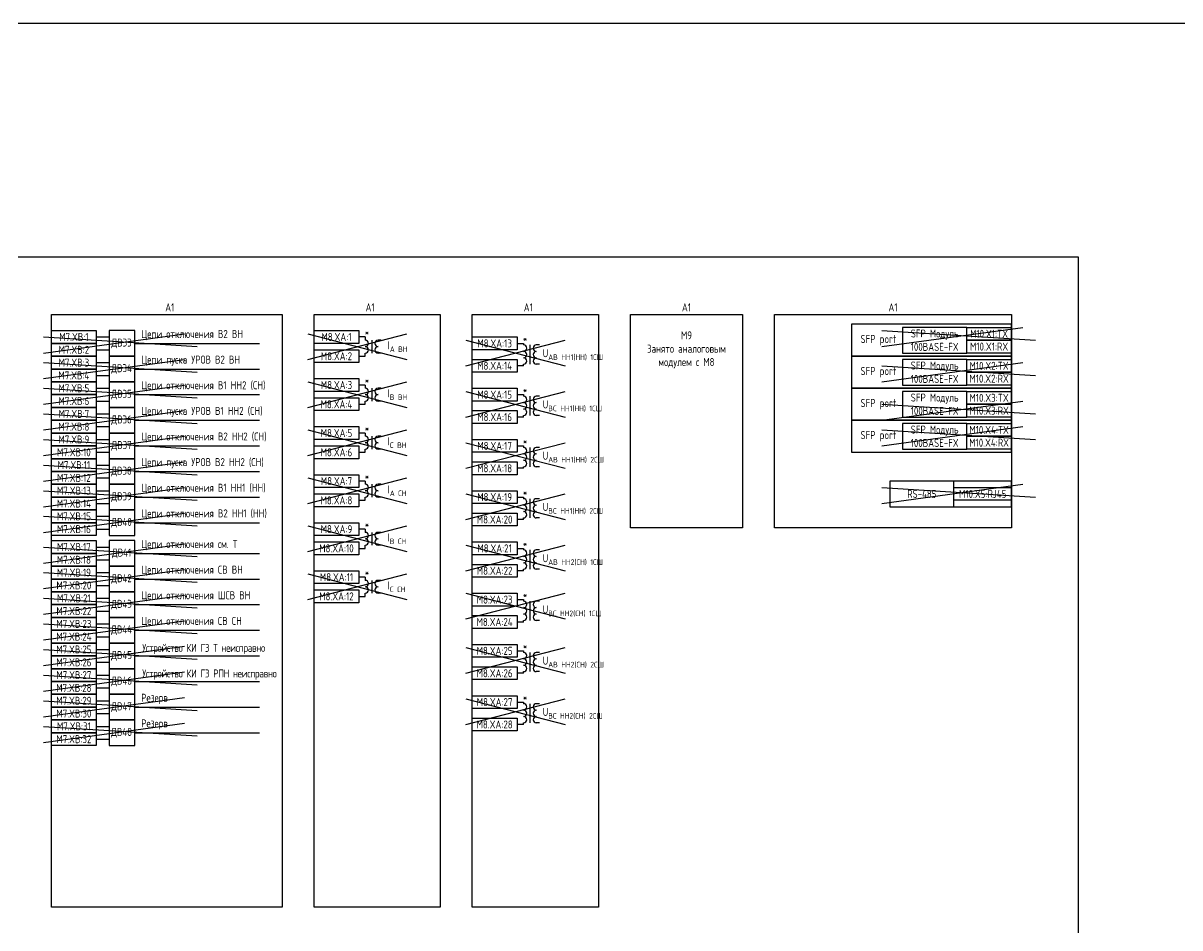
# Model space of a CAD drawing. Header units: millimetres. Extents: x -1036 to 3564, y -90 to 586.
# Drawn here: x -361.2 to 0, y 303.5 to 586 of the extents above; entities that cross this region are included whole.
import ezdxf

# ---------------------------------------------------------------- set-up
doc = ezdxf.new("R2010")
doc.units = ezdxf.units.MM
doc.styles.add('Gost_type_A', font='GOST_A.TTF')

msp = doc.modelspace()

# ---------------------------------------------------------------- linework, layer by layer
at = {"color": 6}
for p, q in [((-354.83, 483), (-310.83, 489)), ((-354.83, 488), (-306.83, 485)), ((-272.35, 489), (-241.35, 481)), ((-272.35, 481), (-241.35, 489)), ((-93.04, 485), (-49.04, 491)), ((-93.04, 490), (-45.04, 487)), ((-222.96, 487), (-191.96, 479)), ((-222.96, 479), (-191.96, 487)), ((-354.83, 475), (-310.83, 481)), ((-354.83, 480), (-306.83, 477)), ((-93.04, 474), (-49.04, 480)), ((-93.04, 479), (-45.04, 476)), ((-272.35, 474), (-241.35, 466)), ((-272.35, 466), (-241.35, 474)), ((-354.83, 467), (-310.83, 473)), ((-354.83, 472), (-306.83, 469)), ((-222.96, 471), (-191.96, 463)), ((-222.96, 463), (-191.96, 471)), ((-93.04, 462), (-49.04, 468)), ((-93.04, 467), (-45.04, 464)), ((-354.83, 459), (-310.83, 465)), ((-354.83, 464), (-306.83, 461)), ((-272.35, 459), (-241.35, 451)), ((-272.35, 451), (-241.35, 459)), ((-93.04, 454), (-49.04, 460)), ((-93.04, 459), (-45.04, 456)), ((-354.83, 451), (-310.83, 457)), ((-354.83, 456), (-306.83, 453)), ((-222.96, 455), (-191.96, 447)), ((-222.96, 447), (-191.96, 455)), ((-354.83, 443), (-310.83, 449)), ((-354.83, 448), (-306.83, 445)), ((-354.83, 435), (-310.83, 441)), ((-272.35, 444), (-241.35, 436)), ((-272.35, 436), (-241.35, 444)), ((-93.04, 436), (-49.04, 442)), ((-93.04, 441), (-45.04, 438)), ((-354.83, 440), (-306.83, 437)), ((-222.96, 439), (-191.96, 431)), ((-222.96, 431), (-191.96, 439)), ((-354.83, 427), (-310.83, 433)), ((-354.83, 432), (-306.83, 429)), ((-272.35, 429), (-241.35, 421)), ((-272.35, 421), (-241.35, 429)), ((-354.83, 417.42), (-310.83, 423.42)), ((-222.96, 423), (-191.96, 415)), ((-222.96, 415), (-191.96, 423)), ((-354.83, 422.42), (-306.83, 419.42)), ((-354.83, 409.42), (-310.83, 415.42)), ((-354.83, 414.42), (-306.83, 411.42)), ((-272.35, 414), (-241.35, 406)), ((-272.35, 406), (-241.35, 414)), ((-354.83, 401.42), (-310.83, 407.42)), ((-354.83, 406.42), (-306.83, 403.42)), ((-222.96, 408), (-191.96, 400)), ((-222.96, 400), (-191.96, 408)), ((-354.83, 393.42), (-310.83, 399.42)), ((-354.83, 398.42), (-306.83, 395.42)), ((-354.83, 385.42), (-310.83, 391.42)), ((-354.83, 390.42), (-306.83, 387.42)), ((-222.96, 391), (-191.96, 383)), ((-222.96, 383), (-191.96, 391)), ((-354.83, 377.42), (-310.83, 383.42)), ((-354.83, 382.42), (-306.83, 379.42)), ((-222.96, 375), (-191.96, 367)), ((-222.96, 367), (-191.96, 375))]:
    msp.add_line(p, q, dxfattribs=at)
for p, q in [((-338.35, 488), (-334.35, 488)), ((-254.35, 488), (-256.35, 488)), ((-326.35, 486), (-287.35, 486)), ((-338.35, 484), (-334.35, 484)), ((-256.35, 482), (-254.35, 482)), ((-338.35, 480), (-334.35, 480)), ((-326.35, 478), (-287.35, 478)), ((-338.35, 476), (-334.35, 476)), ((-338.35, 472), (-334.35, 472)), ((-326.35, 470), (-287.35, 470)), ((-254.35, 473), (-256.35, 473)), ((-338.35, 468), (-334.35, 468)), ((-256.35, 467), (-254.35, 467)), ((-338.35, 464), (-334.35, 464)), ((-338.35, 460), (-334.35, 460)), ((-326.35, 462), (-287.35, 462)), ((-338.35, 456), (-334.35, 456)), ((-254.35, 458), (-256.35, 458)), ((-338.35, 452), (-334.35, 452)), ((-326.35, 454), (-287.35, 454)), ((-256.35, 452), (-254.35, 452)), ((-338.35, 448), (-334.35, 448)), ((-326.35, 446), (-287.35, 446)), ((-338.35, 444), (-334.35, 444)), ((-254.35, 443), (-256.35, 443)), ((-338.35, 440), (-334.35, 440)), ((-326.35, 438), (-287.35, 438)), ((-338.35, 436), (-334.35, 436)), ((-256.35, 437), (-254.35, 437)), ((-338.35, 432), (-334.35, 432)), ((-326.35, 430), (-287.35, 430)), ((-338.35, 428), (-334.35, 428)), ((-254.35, 428), (-256.35, 428)), ((-338.35, 422.42), (-334.35, 422.42)), ((-326.35, 420.42), (-287.35, 420.42)), ((-256.35, 422), (-254.35, 422)), ((-338.35, 418.42), (-334.35, 418.42)), ((-338.35, 414.42), (-334.35, 414.42)), ((-326.35, 412.42), (-287.35, 412.42)), ((-254.35, 413), (-256.35, 413)), ((-338.35, 410.42), (-334.35, 410.42)), ((-338.35, 406.42), (-334.35, 406.42)), ((-256.35, 407), (-254.35, 407)), ((-338.35, 402.42), (-334.35, 402.42)), ((-326.35, 404.42), (-287.35, 404.42)), ((-338.35, 398.42), (-334.35, 398.42)), ((-338.35, 394.42), (-334.35, 394.42)), ((-326.35, 396.42), (-287.35, 396.42)), ((-338.35, 390.42), (-334.35, 390.42)), ((-326.35, 388.42), (-287.35, 388.42)), ((-338.35, 386.42), (-334.35, 386.42)), ((-338.35, 382.42), (-334.35, 382.42)), ((-326.35, 380.42), (-287.35, 380.42)), ((-338.35, 378.42), (-334.35, 378.42)), ((-338.35, 374.42), (-334.35, 374.42)), ((-326.35, 372.42), (-287.35, 372.42)), ((-338.35, 370.42), (-334.35, 370.42)), ((-338.35, 366.42), (-334.35, 366.42)), ((-338.35, 362.42), (-334.35, 362.42)), ((-326.35, 364.42), (-287.35, 364.42))]:
    msp.add_line(p, q)
at = {"ltscale": 4}
for p, q in [((-254.35, 488), (-254.35, 487)), ((-254.35, 487.5), (-254.35, 487)), ((-252.35, 487), (-252.35, 483)), ((-252.35, 487), (-252.35, 483)), ((-249.35, 487), (-250.35, 487)), ((-249.35, 487), (-250.35, 487)), ((-206.96, 486), (-204.96, 486)), ((-204.96, 486), (-204.96, 485.5)), ((-204.96, 486), (-204.96, 485.5)), ((-202.96, 485.5), (-202.96, 481.5)), ((-199.96, 485.5), (-200.96, 485.5)), ((-254.35, 482), (-254.35, 483)), ((-249.35, 483), (-250.35, 483)), ((-249.35, 483), (-250.35, 483)), ((-202.96, 483.5), (-202.96, 479.5)), ((-204.96, 479), (-206.96, 479)), ((-204.96, 479), (-204.96, 479.5)), ((-199.96, 479.5), (-200.96, 479.5)), ((-254.35, 473), (-254.35, 472)), ((-254.35, 472.5), (-254.35, 472)), ((-252.35, 472), (-252.35, 468)), ((-252.35, 472), (-252.35, 468)), ((-249.35, 472), (-250.35, 472)), ((-249.35, 472), (-250.35, 472)), ((-206.96, 470), (-204.96, 470)), ((-204.96, 470), (-204.96, 469.5)), ((-204.96, 470), (-204.96, 469.5)), ((-254.35, 467), (-254.35, 468)), ((-249.35, 468), (-250.35, 468)), ((-249.35, 468), (-250.35, 468)), ((-202.96, 469.5), (-202.96, 465.5)), ((-202.96, 467.5), (-202.96, 463.5)), ((-199.96, 469.5), (-200.96, 469.5)), ((-204.96, 463), (-206.96, 463)), ((-204.96, 463), (-204.96, 463.5)), ((-199.96, 463.5), (-200.96, 463.5)), ((-254.35, 458), (-254.35, 457)), ((-254.35, 457.5), (-254.35, 457)), ((-252.35, 457), (-252.35, 453)), ((-252.35, 457), (-252.35, 453)), ((-249.35, 457), (-250.35, 457)), ((-249.35, 457), (-250.35, 457)), ((-254.35, 452), (-254.35, 453)), ((-249.35, 453), (-250.35, 453)), ((-249.35, 453), (-250.35, 453)), ((-206.96, 454), (-204.96, 454)), ((-204.96, 454), (-204.96, 453.5)), ((-204.96, 454), (-204.96, 453.5)), ((-202.96, 453.5), (-202.96, 449.5)), ((-202.96, 451.5), (-202.96, 447.5)), ((-199.96, 453.5), (-200.96, 453.5)), ((-204.96, 447), (-206.96, 447)), ((-204.96, 447), (-204.96, 447.5)), ((-199.96, 447.5), (-200.96, 447.5)), ((-254.35, 443), (-254.35, 442)), ((-254.35, 442.5), (-254.35, 442)), ((-252.35, 442), (-252.35, 438)), ((-252.35, 442), (-252.35, 438)), ((-249.35, 442), (-250.35, 442)), ((-249.35, 442), (-250.35, 442)), ((-254.35, 437), (-254.35, 438)), ((-249.35, 438), (-250.35, 438)), ((-249.35, 438), (-250.35, 438)), ((-206.96, 438), (-204.96, 438)), ((-204.96, 438), (-204.96, 437.5)), ((-204.96, 438), (-204.96, 437.5)), ((-202.96, 437.5), (-202.96, 433.5)), ((-199.96, 437.5), (-200.96, 437.5)), ((-202.96, 435.5), (-202.96, 431.5)), ((-204.96, 431), (-206.96, 431)), ((-204.96, 431), (-204.96, 431.5)), ((-199.96, 431.5), (-200.96, 431.5)), ((-254.35, 428), (-254.35, 427)), ((-254.35, 427.5), (-254.35, 427)), ((-252.35, 427), (-252.35, 423)), ((-252.35, 427), (-252.35, 423)), ((-249.35, 427), (-250.35, 427)), ((-249.35, 427), (-250.35, 427)), ((-254.35, 422), (-254.35, 423)), ((-249.35, 423), (-250.35, 423)), ((-249.35, 423), (-250.35, 423)), ((-206.96, 422), (-204.96, 422)), ((-204.96, 422), (-204.96, 421.5)), ((-204.96, 422), (-204.96, 421.5)), ((-202.96, 421.5), (-202.96, 417.5)), ((-202.96, 419.5), (-202.96, 415.5)), ((-199.96, 421.5), (-200.96, 421.5)), ((-204.96, 415), (-204.96, 415.5)), ((-199.96, 415.5), (-200.96, 415.5)), ((-254.35, 413), (-254.35, 412)), ((-254.35, 412.5), (-254.35, 412)), ((-252.35, 412), (-252.35, 408)), ((-252.35, 412), (-252.35, 408)), ((-249.35, 412), (-250.35, 412)), ((-249.35, 412), (-250.35, 412)), ((-204.96, 415), (-206.96, 415)), ((-254.35, 407), (-254.35, 408)), ((-249.35, 408), (-250.35, 408)), ((-249.35, 408), (-250.35, 408)), ((-206.96, 406), (-204.96, 406)), ((-204.96, 406), (-204.96, 405.5)), ((-204.96, 406), (-204.96, 405.5)), ((-202.96, 405.5), (-202.96, 401.5)), ((-199.96, 405.5), (-200.96, 405.5)), ((-202.96, 403.5), (-202.96, 399.5)), ((-204.96, 399), (-206.96, 399)), ((-204.96, 399), (-204.96, 399.5)), ((-199.96, 399.5), (-200.96, 399.5)), ((-206.96, 390), (-204.96, 390)), ((-204.96, 390), (-204.96, 389.5)), ((-204.96, 390), (-204.96, 389.5)), ((-202.96, 389.5), (-202.96, 385.5)), ((-202.96, 387.5), (-202.96, 383.5)), ((-199.96, 389.5), (-200.96, 389.5)), ((-204.96, 383), (-206.96, 383)), ((-204.96, 383), (-204.96, 383.5)), ((-199.96, 383.5), (-200.96, 383.5)), ((-206.96, 374), (-204.96, 374)), ((-204.96, 374), (-204.96, 373.5)), ((-204.96, 374), (-204.96, 373.5)), ((-202.96, 373.5), (-202.96, 369.5)), ((-199.96, 373.5), (-200.96, 373.5)), ((-202.96, 371.5), (-202.96, 367.5)), ((-204.96, 367), (-206.96, 367)), ((-204.96, 367), (-204.96, 367.5)), ((-199.96, 367.5), (-200.96, 367.5))]:
    msp.add_line(p, q, dxfattribs=at)
at = {"color": 3}
for p, q in [((-354.83, 369.42), (-310.83, 375.42)), ((-354.83, 374.42), (-306.83, 371.42)), ((-354.83, 361.42), (-310.83, 367.42)), ((-354.83, 366.42), (-306.83, 363.42))]:
    msp.add_line(p, q, dxfattribs=at)
for points in [[(-1036, 586), (3564, 586), (3564, -90), (-1036, -90)], [(-840, 513), (-31.75, 513), (-31.75, 297), (-840, 297)], [(-352.35, 495), (-280.35, 495), (-280.35, 310), (-352.35, 310)], [(-270.35, 495), (-230.96, 495), (-230.96, 310), (-270.35, 310)], [(-220.96, 495), (-181.57, 495), (-181.57, 310), (-220.96, 310)], [(-171.57, 495), (-136.57, 495), (-136.57, 428.42), (-171.57, 428.42)], [(-126.57, 495), (-52.57, 495), (-52.57, 428.42), (-126.57, 428.42)], [(-52.57, 492), (-102.57, 492), (-102.57, 482), (-52.57, 482)], [(-352.35, 490), (-338.35, 490), (-338.35, 486), (-352.35, 486)], [(-270.35, 490), (-256.35, 490), (-256.35, 486), (-270.35, 486)], [(-220.96, 488), (-206.96, 488), (-206.96, 484), (-220.96, 484)], [(-66.57, 491), (-52.57, 491), (-52.57, 487), (-66.57, 487)], [(-352.35, 486), (-338.35, 486), (-338.35, 482), (-352.35, 482)], [(-66.57, 487), (-52.57, 487), (-52.57, 483), (-66.57, 483)], [(-352.35, 482), (-338.35, 482), (-338.35, 478), (-352.35, 478)], [(-270.35, 484), (-256.35, 484), (-256.35, 480), (-270.35, 480)], [(-220.96, 481), (-206.96, 481), (-206.96, 477), (-220.96, 477)], [(-52.57, 482), (-102.57, 482), (-102.57, 472), (-52.57, 472)], [(-66.57, 481), (-52.57, 481), (-52.57, 477), (-66.57, 477)], [(-352.35, 478), (-338.35, 478), (-338.35, 474), (-352.35, 474)], [(-66.57, 477), (-52.57, 477), (-52.57, 473), (-66.57, 473)], [(-352.35, 474), (-338.35, 474), (-338.35, 470), (-352.35, 470)], [(-270.35, 475), (-256.35, 475), (-256.35, 471), (-270.35, 471)], [(-352.35, 470), (-338.35, 470), (-338.35, 466), (-352.35, 466)], [(-220.96, 472), (-206.96, 472), (-206.96, 468), (-220.96, 468)], [(-52.57, 472), (-102.57, 472), (-102.57, 462), (-52.57, 462)], [(-66.57, 471), (-52.57, 471), (-52.57, 467), (-66.57, 467)], [(-352.35, 466), (-338.35, 466), (-338.35, 462), (-352.35, 462)], [(-270.35, 469), (-256.35, 469), (-256.35, 465), (-270.35, 465)], [(-66.57, 467), (-52.57, 467), (-52.57, 463), (-66.57, 463)], [(-220.96, 465), (-206.96, 465), (-206.96, 461), (-220.96, 461)], [(-352.35, 462), (-338.35, 462), (-338.35, 458), (-352.35, 458)], [(-270.35, 460), (-256.35, 460), (-256.35, 456), (-270.35, 456)], [(-52.57, 462), (-102.57, 462), (-102.57, 452), (-52.57, 452)], [(-66.57, 461), (-52.57, 461), (-52.57, 457), (-66.57, 457)], [(-352.35, 458), (-338.35, 458), (-338.35, 454), (-352.35, 454)], [(-220.96, 456), (-206.96, 456), (-206.96, 452), (-220.96, 452)], [(-66.57, 457), (-52.57, 457), (-52.57, 453), (-66.57, 453)], [(-352.35, 454), (-338.35, 454), (-338.35, 450), (-352.35, 450)], [(-270.35, 454), (-256.35, 454), (-256.35, 450), (-270.35, 450)], [(-352.35, 450), (-338.35, 450), (-338.35, 446), (-352.35, 446)], [(-220.96, 449), (-206.96, 449), (-206.96, 445), (-220.96, 445)], [(-352.35, 446), (-338.35, 446), (-338.35, 442), (-352.35, 442)], [(-270.35, 445), (-256.35, 445), (-256.35, 441), (-270.35, 441)], [(-352.35, 442), (-338.35, 442), (-338.35, 438), (-352.35, 438)], [(-70.57, 441), (-52.57, 441), (-52.57, 437), (-70.57, 437)], [(-352.35, 438), (-338.35, 438), (-338.35, 434), (-352.35, 434)], [(-270.35, 439), (-256.35, 439), (-256.35, 435), (-270.35, 435)], [(-220.96, 440), (-206.96, 440), (-206.96, 436), (-220.96, 436)], [(-352.35, 434), (-338.35, 434), (-338.35, 430), (-352.35, 430)], [(-352.35, 430), (-338.35, 430), (-338.35, 426), (-352.35, 426)], [(-270.35, 430), (-256.35, 430), (-256.35, 426), (-270.35, 426)], [(-220.96, 433), (-206.96, 433), (-206.96, 429), (-220.96, 429)], [(-352.35, 424.42), (-338.35, 424.42), (-338.35, 420.42), (-352.35, 420.42)], [(-270.35, 424), (-256.35, 424), (-256.35, 420), (-270.35, 420)], [(-220.96, 424), (-206.96, 424), (-206.96, 420), (-220.96, 420)], [(-352.35, 420.42), (-338.35, 420.42), (-338.35, 416.42), (-352.35, 416.42)], [(-352.35, 416.42), (-338.35, 416.42), (-338.35, 412.42), (-352.35, 412.42)], [(-220.96, 417), (-206.96, 417), (-206.96, 413), (-220.96, 413)], [(-352.35, 412.42), (-338.35, 412.42), (-338.35, 408.42), (-352.35, 408.42)], [(-270.35, 415), (-256.35, 415), (-256.35, 411), (-270.35, 411)], [(-352.35, 408.42), (-338.35, 408.42), (-338.35, 404.42), (-352.35, 404.42)], [(-270.35, 409), (-256.35, 409), (-256.35, 405), (-270.35, 405)], [(-220.96, 408), (-206.96, 408), (-206.96, 404), (-220.96, 404)], [(-352.35, 404.42), (-338.35, 404.42), (-338.35, 400.42), (-352.35, 400.42)], [(-220.96, 401), (-206.96, 401), (-206.96, 397), (-220.96, 397)], [(-352.35, 400.42), (-338.35, 400.42), (-338.35, 396.42), (-352.35, 396.42)], [(-352.35, 396.42), (-338.35, 396.42), (-338.35, 392.42), (-352.35, 392.42)], [(-352.35, 392.42), (-338.35, 392.42), (-338.35, 388.42), (-352.35, 388.42)], [(-220.96, 392), (-206.96, 392), (-206.96, 388), (-220.96, 388)], [(-352.35, 388.42), (-338.35, 388.42), (-338.35, 384.42), (-352.35, 384.42)], [(-352.35, 384.42), (-338.35, 384.42), (-338.35, 380.42), (-352.35, 380.42)], [(-220.96, 385), (-206.96, 385), (-206.96, 381), (-220.96, 381)], [(-352.35, 380.42), (-338.35, 380.42), (-338.35, 376.42), (-352.35, 376.42)], [(-352.35, 376.42), (-338.35, 376.42), (-338.35, 372.42), (-352.35, 372.42)], [(-220.96, 376), (-206.96, 376), (-206.96, 372), (-220.96, 372)], [(-352.35, 372.42), (-338.35, 372.42), (-338.35, 368.42), (-352.35, 368.42)], [(-220.96, 369), (-206.96, 369), (-206.96, 365), (-220.96, 365)], [(-352.35, 368.42), (-338.35, 368.42), (-338.35, 364.42), (-352.35, 364.42)], [(-352.35, 364.42), (-338.35, 364.42), (-338.35, 360.42), (-352.35, 360.42)]]:
    msp.add_lwpolyline(points, close=True)
at = {"ltscale": 4}
for points in [[(-334.35, 482), (-326.35, 482), (-326.35, 490), (-334.35, 490)], [(-86.57, 483), (-66.57, 483), (-66.57, 491), (-86.57, 491)], [(-334.35, 474), (-326.35, 474), (-326.35, 482), (-334.35, 482)], [(-86.57, 473), (-66.57, 473), (-66.57, 481), (-86.57, 481)], [(-334.35, 466), (-326.35, 466), (-326.35, 474), (-334.35, 474)], [(-86.57, 463), (-66.57, 463), (-66.57, 471), (-86.57, 471)], [(-334.35, 458), (-326.35, 458), (-326.35, 466), (-334.35, 466)], [(-86.57, 453), (-66.57, 453), (-66.57, 461), (-86.57, 461)], [(-334.35, 450), (-326.35, 450), (-326.35, 458), (-334.35, 458)], [(-334.35, 442), (-326.35, 442), (-326.35, 450), (-334.35, 450)], [(-334.35, 434), (-326.35, 434), (-326.35, 442), (-334.35, 442)], [(-90.57, 435), (-52.57, 435), (-52.57, 443), (-90.57, 443)], [(-90.57, 435), (-70.57, 435), (-70.57, 443), (-90.57, 443)], [(-334.35, 426), (-326.35, 426), (-326.35, 434), (-334.35, 434)], [(-334.35, 416.42), (-326.35, 416.42), (-326.35, 424.42), (-334.35, 424.42)], [(-334.35, 408.42), (-326.35, 408.42), (-326.35, 416.42), (-334.35, 416.42)], [(-334.35, 400.42), (-326.35, 400.42), (-326.35, 408.42), (-334.35, 408.42)], [(-334.35, 392.42), (-326.35, 392.42), (-326.35, 400.42), (-334.35, 400.42)], [(-334.35, 384.42), (-326.35, 384.42), (-326.35, 392.42), (-334.35, 392.42)], [(-334.35, 376.42), (-326.35, 376.42), (-326.35, 384.42), (-334.35, 384.42)], [(-334.35, 368.42), (-326.35, 368.42), (-326.35, 376.42), (-334.35, 376.42)], [(-334.35, 360.42), (-326.35, 360.42), (-326.35, 368.42), (-334.35, 368.42)]]:
    msp.add_lwpolyline(points, close=True, dxfattribs=at)
for centre, start, end in [((-254.35, 486), 270, 90), ((-254.35, 486), 270, 90), ((-254.35, 484), 270, 90), ((-254.35, 484), 270, 90), ((-250.35, 486), 90, 270), ((-250.35, 486), 90, 270), ((-250.35, 484), 90, 270), ((-250.35, 484), 90, 270), ((-204.96, 484.5), 270, 90), ((-200.96, 484.5), 90, 270), ((-200.96, 484.5), 90, 270), ((-204.96, 482.5), 270, 90), ((-204.96, 480.5), 270, 90), ((-200.96, 482.5), 90, 270), ((-200.96, 482.5), 90, 270), ((-200.96, 480.5), 90, 270), ((-254.35, 471), 270, 90), ((-254.35, 471), 270, 90), ((-254.35, 469), 270, 90), ((-254.35, 469), 270, 90), ((-250.35, 471), 90, 270), ((-250.35, 471), 90, 270), ((-250.35, 469), 90, 270), ((-250.35, 469), 90, 270), ((-204.96, 468.5), 270, 90), ((-204.96, 466.5), 270, 90), ((-200.96, 468.5), 90, 270), ((-200.96, 468.5), 90, 270), ((-200.96, 466.5), 90, 270), ((-200.96, 466.5), 90, 270), ((-204.96, 464.5), 270, 90), ((-200.96, 464.5), 90, 270), ((-254.35, 456), 270, 90), ((-254.35, 456), 270, 90), ((-250.35, 456), 90, 270), ((-250.35, 456), 90, 270), ((-254.35, 454), 270, 90), ((-254.35, 454), 270, 90), ((-250.35, 454), 90, 270), ((-250.35, 454), 90, 270), ((-204.96, 452.5), 270, 90), ((-204.96, 450.5), 270, 90), ((-200.96, 452.5), 90, 270), ((-200.96, 452.5), 90, 270), ((-200.96, 450.5), 90, 270), ((-200.96, 450.5), 90, 270), ((-204.96, 448.5), 270, 90), ((-200.96, 448.5), 90, 270), ((-254.35, 441), 270, 90), ((-254.35, 441), 270, 90), ((-250.35, 441), 90, 270), ((-250.35, 441), 90, 270), ((-254.35, 439), 270, 90), ((-254.35, 439), 270, 90), ((-250.35, 439), 90, 270), ((-250.35, 439), 90, 270), ((-204.96, 436.5), 270, 90), ((-200.96, 436.5), 90, 270), ((-200.96, 436.5), 90, 270), ((-204.96, 434.5), 270, 90), ((-204.96, 432.5), 270, 90), ((-200.96, 434.5), 90, 270), ((-200.96, 434.5), 90, 270), ((-200.96, 432.5), 90, 270), ((-254.35, 426), 270, 90), ((-254.35, 426), 270, 90), ((-250.35, 426), 90, 270), ((-250.35, 426), 90, 270), ((-254.35, 424), 270, 90), ((-254.35, 424), 270, 90), ((-250.35, 424), 90, 270), ((-250.35, 424), 90, 270), ((-204.96, 420.5), 270, 90), ((-204.96, 418.5), 270, 90), ((-200.96, 420.5), 90, 270), ((-200.96, 420.5), 90, 270), ((-200.96, 418.5), 90, 270), ((-200.96, 418.5), 90, 270), ((-204.96, 416.5), 270, 90), ((-200.96, 416.5), 90, 270), ((-254.35, 411), 270, 90), ((-254.35, 411), 270, 90), ((-250.35, 411), 90, 270), ((-250.35, 411), 90, 270), ((-254.35, 409), 270, 90), ((-254.35, 409), 270, 90), ((-250.35, 409), 90, 270), ((-250.35, 409), 90, 270), ((-204.96, 404.5), 270, 90), ((-200.96, 404.5), 90, 270), ((-200.96, 404.5), 90, 270), ((-204.96, 402.5), 270, 90), ((-204.96, 400.5), 270, 90), ((-200.96, 402.5), 90, 270), ((-200.96, 402.5), 90, 270), ((-200.96, 400.5), 90, 270), ((-204.96, 388.5), 270, 90), ((-204.96, 386.5), 270, 90), ((-200.96, 388.5), 90, 270), ((-200.96, 388.5), 90, 270), ((-200.96, 386.5), 90, 270), ((-200.96, 386.5), 90, 270), ((-204.96, 384.5), 270, 90), ((-200.96, 384.5), 90, 270), ((-204.96, 372.5), 270, 90), ((-200.96, 372.5), 90, 270), ((-200.96, 372.5), 90, 270), ((-204.96, 370.5), 270, 90), ((-204.96, 368.5), 270, 90), ((-200.96, 370.5), 90, 270), ((-200.96, 370.5), 90, 270), ((-200.96, 368.5), 90, 270)]:
    msp.add_arc(centre, 1, start, end, dxfattribs=at)

# ---------------------------------------------------------------- texts
at = {"char_height": 2.5, "attachment_point": 8, "line_spacing_factor": 0.9, "style": 'Gost_type_A'}
for insert, width in [((-315.41, 496), 73.8762), ((-252.85, 496), 35), ((-203.46, 496), 35), ((-154.07, 496), 35), ((-89.57, 496), 74.0002)]:
    msp.add_mtext('A1', dxfattribs=dict(at, insert=insert, width=width))
at = {"char_height": 2.5, "style": 'Gost_type_A'}
for s, insert, width, attachment_point in [('M7.XВ:1', (-345.35, 488), 14, 5), ('Цепи отключения В2 ВН', (-324.35, 487), 30.8621, 7), ('M8.XA:1', (-263.35, 488), 14, 5), ('*', (-253.85, 489.5), 3, 5), ('*', (-204.46, 487.5), 3, 5), ('M9\\PЗанято аналоговым модулем с М8', (-154.07, 484), 35, 5), ('SFP port', (-88.57, 487), 20, 6), ('SFP Mодуль 100BASE-FX', (-76.57, 487), 19.9998, 5), ('M10.X1:TX', (-59.57, 489), 14, 5), ('M7.XВ:2', (-345.35, 484), 14, 5), ('ДВ33', (-330.47, 486), 7.7588, 5), ('\\A1;I{\\H0.7x;\\S^ A BН;}', (-247.35, 485), 8, 4), ('M8.XA:13', (-213.96, 486), 14, 5), ('\\A1;U{\\H0.7x;\\S^ AB HH1(HH) 1СШ;}', (-198.96, 482.5), 12, 4), ('M10.X1:RX', (-59.57, 485), 14, 5), ('M7.XВ:3', (-345.35, 480), 14, 5), ('Цепи пуска УРОВ В2 ВН', (-324.35, 479), 44.8565, 7), ('M8.XA:2', (-263.36, 482), 14.018, 5), ('M7.XВ:4', (-345.35, 476), 14, 5), ('ДВ34', (-330.47, 478), 7.7588, 5), ('M8.XA:14', (-213.97, 479), 14.018, 5), ('SFP port', (-88.57, 477), 20, 6), ('SFP Mодуль 100BASE-FX', (-76.57, 477), 19.9998, 5), ('M10.X2:TX', (-59.57, 479), 14, 5), ('M7.XВ:5', (-345.35, 472), 14, 5), ('Цепи отключения В1 НН2 (СН)', (-324.35, 471), 39.2671, 7), ('M8.XA:3', (-263.35, 473), 14, 5), ('*', (-253.85, 474.5), 3, 5), ('M10.X2:RX', (-59.57, 475), 14, 5), ('ДВ35', (-330.47, 470), 7.7588, 5), ('\\A1;I{\\H0.7x;\\S^ B BН;}', (-247.35, 470), 8, 4), ('M8.XA:15', (-213.96, 470), 14, 5), ('*', (-204.46, 471.5), 3, 5), ('SFP Mодуль 100BASE-FX', (-76.57, 467), 19.9998, 5), ('M10.X3:TX', (-59.57, 469), 14, 5), ('M7.XВ:6', (-345.35, 468), 14, 5), ('Цепи пуска УРОВ В1 НН2 (СН)', (-324.35, 463), 39.1905, 7), ('M8.XA:4', (-263.36, 466.99), 14.018, 5), ('\\A1;U{\\H0.7x;\\S^ BC HH1(HH) 1СШ;}', (-198.96, 466.5), 12, 4), ('SFP port', (-88.57, 467), 20, 6), ('M10.X3:RX', (-59.57, 465), 14, 5), ('M7.XВ:7', (-345.35, 464), 14, 5), ('ДВ36', (-330.47, 462), 7.7588, 5), ('M8.XA:16', (-213.97, 463), 14.018, 5), ('M7.XВ:8', (-345.35, 460), 14, 5), ('M8.XA:5', (-263.35, 458), 14, 5), ('*', (-253.85, 459.5), 3, 5), ('SFP Mодуль 100BASE-FX', (-76.57, 457), 19.9998, 5), ('M10.X4:TX', (-59.57, 459), 14, 5), ('M7.XВ:9', (-345.35, 456), 14, 5), ('ДВ37', (-330.47, 454), 7.7588, 5), ('Цепи отключения В2 НН2 (СН)', (-324.35, 455), 40.0695, 7), ('\\A1;I{\\H0.7x;\\S^ C BН;}', (-247.35, 455), 8, 4), ('M8.XA:17', (-213.97, 454), 14.018, 5), ('*', (-204.46, 455.5), 3, 5), ('SFP port', (-88.57, 457), 20, 6), ('M10.X4:RX', (-59.57, 455), 14, 5), ('M7.XВ:10', (-345.35, 452), 14, 5), ('M8.XA:6', (-263.36, 451.99), 14.018, 5), ('\\A1;U{\\H0.7x;\\S^ AB HH1(HH) 2СШ;}', (-198.96, 450.5), 12, 4), ('M7.XВ:11', (-345.35, 448), 14, 5), ('Цепи пуска УРОВ В2 НН2 (СН)', (-324.35, 447), 39.8804, 7), ('M8.XA:18', (-213.97, 447), 14.018, 5), ('M7.XВ:12', (-345.35, 444), 14, 5), ('ДВ38', (-330.47, 446), 7.7588, 5), ('*', (-253.85, 444.5), 3, 5), ('M7.XВ:13', (-345.35, 440), 14, 5), ('Цепи отключения В1 НН1 (НН)', (-324.35, 439), 42.6535, 7), ('M8.XA:7', (-263.35, 443), 14, 5), ('\\A1;I{\\H0.7x;\\S^ A СН;}', (-247.35, 440), 8, 4), ('M7.XВ:14', (-345.35, 436), 14, 5), ('ДВ39', (-330.47, 438), 7.7588, 5), ('M8.XA:8', (-263.36, 436.99), 14.018, 5), ('M8.XA:19', (-213.97, 438), 14.018, 5), ('*', (-204.46, 439.5), 3, 5), ('RS-485', (-80.57, 439), 19.9998, 5), ('M10.X5:RJ45', (-61.57, 439), 18.0002, 5), ('Цепи отключения В2 НН1 (НН)', (-324.35, 431), 38.884, 7), ('\\A1;U{\\H0.7x;\\S^ BC HH1(HH) 2СШ;}', (-198.96, 434.5), 12, 4), ('M7.XВ:15', (-345.35, 432), 14, 5), ('ДВ40', (-330.47, 430), 7.7588, 5), ('M8.XA:20', (-213.97, 431), 14.018, 5), ('M7.XВ:16', (-345.35, 428), 14, 5), ('M8.XA:9', (-263.35, 428), 14, 5), ('*', (-253.85, 429.5), 3, 5), ('\\A1;I{\\H0.7x;\\S^ B СН;}', (-247.35, 425), 8, 4), ('M7.XВ:17', (-345.35, 422.42), 14, 5), ('Цепи отключения см. Т', (-324.35, 421.42), 35.7691, 7), ('M8.XA:10', (-263.36, 421.99), 14.018, 5), ('M8.XA:21', (-213.97, 422), 14.018, 5), ('*', (-204.46, 423.5), 3, 5), ('M7.XВ:18', (-345.35, 418.42), 14, 5), ('ДВ41', (-330.47, 420.42), 7.7588, 5), ('\\A1;U{\\H0.7x;\\S^ AB HH2(СH) 1СШ;}', (-198.96, 418.5), 12, 4), ('M7.XВ:19', (-345.35, 414.42), 14, 5), ('Цепи отключения СВ ВН', (-324.35, 413.42), 40.0765, 7), ('M8.XA:22', (-213.97, 415), 14.018, 5), ('ДВ42', (-330.47, 412.42), 7.7588, 5), ('M8.XA:11', (-263.35, 413), 14, 5), ('*', (-253.85, 414.5), 3, 5), ('M7.XВ:20', (-345.35, 410.42), 14, 5), ('Цепи отключения ШСВ ВН', (-324.35, 405.42), 44.7686, 7), ('M8.XA:12', (-263.36, 407), 14.018, 5), ('\\A1;I{\\H0.7x;\\S^ C СН;}', (-247.35, 410), 8, 4), ('M7.XВ:21', (-345.35, 406.42), 14, 5), ('ДВ43', (-330.47, 404.42), 7.7588, 5), ('M8.XA:23', (-213.97, 406), 14.018, 5), ('*', (-204.46, 407.5), 3, 5), ('M7.XВ:22', (-345.35, 402.42), 14, 5), ('\\A1;U{\\H0.7x;\\S^ BС HH2(СH) 1СШ;}', (-198.96, 402.5), 12, 4), ('M7.XВ:23', (-345.35, 398.42), 14, 5), ('ДВ44', (-330.47, 396.42), 7.7588, 5), ('Цепи отключения СВ СН', (-324.35, 397.42), 39.1536, 7), ('M8.XA:24', (-213.97, 399), 14.018, 5), ('M7.XВ:24', (-345.35, 394.42), 14, 5), ('M7.XВ:25', (-345.35, 390.42), 14, 5), ('M8.XA:25', (-213.97, 390), 14.018, 5), ('*', (-204.46, 391.5), 3, 5), ('M7.XВ:26', (-345.35, 386.42), 14, 5), ('ДВ45', (-330.47, 388.42), 7.7588, 5), ('\\A1;U{\\H0.7x;\\S^ AB HH2(СH) 2СШ;}', (-198.96, 386.5), 12, 4), ('M7.XВ:27', (-345.35, 382.42), 14, 5), ('M8.XA:26', (-213.97, 383), 14.018, 5), ('M7.XВ:28', (-345.35, 378.42), 14, 5), ('ДВ46', (-330.47, 380.42), 7.7588, 5), ('M7.XВ:29', (-345.35, 374.42), 14, 5), ('Резерв', (-324.35, 373.42), 27.8465, 7), ('*', (-204.46, 375.5), 3, 5), ('ДВ47', (-330.47, 372.42), 7.7588, 5), ('M8.XA:27', (-213.97, 374), 14.018, 5), ('\\A1;U{\\H0.7x;\\S^ BС HH2(СH) 2СШ;}', (-198.96, 370.5), 12, 4), ('M7.XВ:30', (-345.35, 370.42), 14, 5), ('Резерв', (-324.35, 365.42), 27.8465, 7), ('M7.XВ:31', (-345.35, 366.42), 14, 5), ('ДВ48', (-330.47, 364.42), 7.7588, 5), ('M8.XA:28', (-213.97, 367), 14.018, 5), ('M7.XВ:32', (-345.35, 362.42), 14, 5)]:
    msp.add_mtext(s, dxfattribs=dict(at, insert=insert, width=width, attachment_point=attachment_point))
at = {"color": 6, "char_height": 2.5, "attachment_point": 7, "style": 'Gost_type_A'}
for s, insert, width in [('{\\T0.95;Устройство КИ ГЗ Т неисправно}', (-324, 389), 40), ('{\\T0.95;Устройство КИ ГЗ РПН неисправно}', (-324, 381), 45)]:
    msp.add_mtext(s, dxfattribs=dict(at, insert=insert, width=width))

doc.saveas('drawing.dxf')
